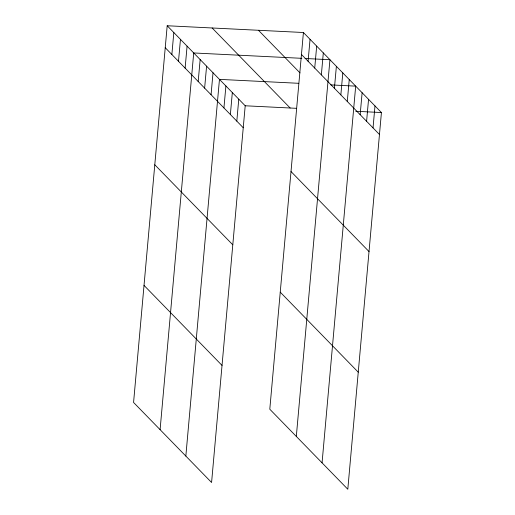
<?xml version="1.0" encoding="UTF-8"?>
<svg xmlns="http://www.w3.org/2000/svg" width="515" height="515" viewBox="0 0 515 515"><rect width="100%" height="100%" fill="white"/><g stroke="black" fill="none" stroke-linecap="round" stroke-linejoin="round"><path stroke-width="0.77" d="M167.195 25.75L133.572 402.46L211.581 482.491L245.204 105.781L167.195 25.75L303.419 32.509L381.428 112.54L347.805 489.25L269.796 409.219L303.419 32.509M171.862 54.506L173.825 32.554M178.493 61.311L180.456 39.352M185.123 68.115L187.087 46.157M160.094 429.671L193.717 52.961L301.841 58.324M198.191 81.518L200.155 59.56M204.629 88.123L206.586 66.165M211.066 94.721L213.023 72.77M185.838 456.078L219.461 79.368L298.752 83.308M223.935 107.925L225.898 85.973M230.372 114.53L232.329 92.571M236.81 121.134L238.767 99.176M308.086 61.272L310.049 39.314M314.723 68.07L316.68 46.118M321.354 74.875L323.311 52.916M296.318 436.43L329.941 59.721L305.054 58.485M334.415 88.277L336.379 66.326M340.853 94.882L342.81 72.924M347.29 101.487L349.247 79.529M322.062 462.843L355.685 86.134L330.797 84.898M360.159 114.691L362.122 92.732M366.596 121.289L368.553 99.337M373.034 127.894L374.991 105.936M245.204 105.781L296.543 108.324M355.743 111.266L381.428 112.54M301.455 54.468L379.471 134.499M258.466 30.282L300.007 72.898M212.148 27.984L290.157 108.008M291.007 171.534L369.023 251.565M165.231 47.708L243.241 127.733M280.244 292.153L358.253 372.184M154.783 164.774L232.793 244.805M144.02 285.394L222.029 365.418"/></g></svg>
